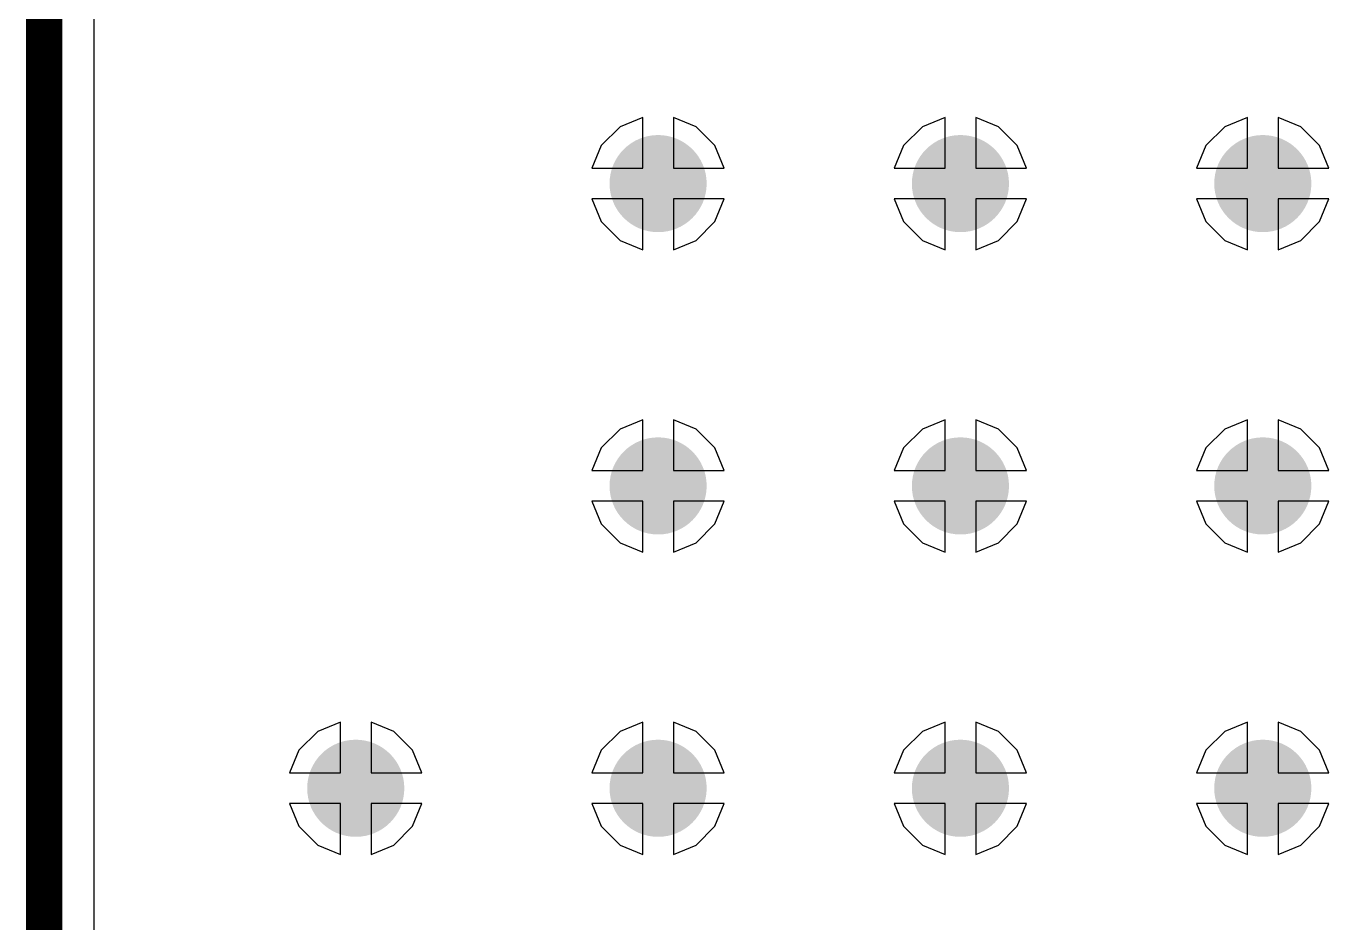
# Model space of a CAD drawing. Header units: inches. Extents: x -0.01 to 4.3, y -0.01 to 7.88.
# Drawn here: x 2.5501 to 2.9743, y 0.9404 to 1.2324 of the extents above; entities that cross this region are included whole.
import ezdxf

# ---------------------------------------------------------------- set-up
doc = ezdxf.new("R2010")
doc.units = ezdxf.units.IN
doc.header["$MEASUREMENT"] = 0
for name, color, linetype in [('Bottom Layer', 5, 'Continuous'), ('Bottom Solder', 6, 'Continuous'), ('Top Layer', 1, 'Continuous'), ('Top Solder', 216, 'Continuous'), ('Via Holes', 16, 'Continuous')]:
    doc.layers.add(name, color=color, linetype=linetype)

msp = doc.modelspace()

# ---------------------------------------------------------------- hatches: boundary and pattern name
at = {"layer": 'Bottom Layer'}
h = msp.add_hatch(color=5, dxfattribs=at)
edge = h.paths.add_edge_path()
edge.add_arc((2.75591, 1.1811), 0.01181, 0, 360)
h = msp.add_hatch(color=5, dxfattribs=at)
edge = h.paths.add_edge_path()
edge.add_arc((2.85433, 1.1811), 0.01181, 0, 360)
h = msp.add_hatch(color=5, dxfattribs=at)
edge = h.paths.add_edge_path()
edge.add_arc((2.95276, 1.1811), 0.01181, 0, 360)
h = msp.add_hatch(color=5, dxfattribs=at)
edge = h.paths.add_edge_path()
edge.add_arc((2.75591, 1.08268), 0.01181, 0, 360)
h = msp.add_hatch(color=5, dxfattribs=at)
edge = h.paths.add_edge_path()
edge.add_arc((2.85433, 1.08268), 0.01181, 0, 360)
h = msp.add_hatch(color=5, dxfattribs=at)
edge = h.paths.add_edge_path()
edge.add_arc((2.95276, 1.08268), 0.01181, 0, 360)
h = msp.add_hatch(color=5, dxfattribs=at)
edge = h.paths.add_edge_path()
edge.add_arc((2.65748, 0.98425), 0.01181, 0, 360)
h = msp.add_hatch(color=5, dxfattribs=at)
edge = h.paths.add_edge_path()
edge.add_arc((2.75591, 0.98425), 0.01181, 0, 360)
h = msp.add_hatch(color=5, dxfattribs=at)
edge = h.paths.add_edge_path()
edge.add_arc((2.85433, 0.98425), 0.01181, 0, 360)
h = msp.add_hatch(color=5, dxfattribs=at)
edge = h.paths.add_edge_path()
edge.add_arc((2.95276, 0.98425), 0.01181, 0, 360)
at = {"layer": 'Bottom Solder'}
h = msp.add_hatch(color=6, dxfattribs=at)
edge = h.paths.add_edge_path()
edge.add_arc((2.75591, 1.1811), 0.01581, 0, 360)
h = msp.add_hatch(color=6, dxfattribs=at)
edge = h.paths.add_edge_path()
edge.add_arc((2.85433, 1.1811), 0.01581, 0, 360)
h = msp.add_hatch(color=6, dxfattribs=at)
edge = h.paths.add_edge_path()
edge.add_arc((2.95276, 1.1811), 0.01581, 0, 360)
h = msp.add_hatch(color=6, dxfattribs=at)
edge = h.paths.add_edge_path()
edge.add_arc((2.75591, 1.08268), 0.01581, 0, 360)
h = msp.add_hatch(color=6, dxfattribs=at)
edge = h.paths.add_edge_path()
edge.add_arc((2.85433, 1.08268), 0.01581, 0, 360)
h = msp.add_hatch(color=6, dxfattribs=at)
edge = h.paths.add_edge_path()
edge.add_arc((2.95276, 1.08268), 0.01581, 0, 360)
h = msp.add_hatch(color=6, dxfattribs=at)
edge = h.paths.add_edge_path()
edge.add_arc((2.65748, 0.98425), 0.01581, 0, 360)
h = msp.add_hatch(color=6, dxfattribs=at)
edge = h.paths.add_edge_path()
edge.add_arc((2.75591, 0.98425), 0.01581, 0, 360)
h = msp.add_hatch(color=6, dxfattribs=at)
edge = h.paths.add_edge_path()
edge.add_arc((2.85433, 0.98425), 0.01581, 0, 360)
h = msp.add_hatch(color=6, dxfattribs=at)
edge = h.paths.add_edge_path()
edge.add_arc((2.95276, 0.98425), 0.01581, 0, 360)
at = {"layer": 'Top Layer'}
h = msp.add_hatch(color=1, dxfattribs=at)
edge = h.paths.add_edge_path()
edge.add_arc((2.75591, 1.1811), 0.01181, 0, 360)
h = msp.add_hatch(color=1, dxfattribs=at)
edge = h.paths.add_edge_path()
edge.add_arc((2.85433, 1.1811), 0.01181, 0, 360)
h = msp.add_hatch(color=1, dxfattribs=at)
edge = h.paths.add_edge_path()
edge.add_arc((2.95276, 1.1811), 0.01181, 0, 360)
h = msp.add_hatch(color=1, dxfattribs=at)
edge = h.paths.add_edge_path()
edge.add_arc((2.75591, 1.08268), 0.01181, 0, 360)
h = msp.add_hatch(color=1, dxfattribs=at)
edge = h.paths.add_edge_path()
edge.add_arc((2.85433, 1.08268), 0.01181, 0, 360)
h = msp.add_hatch(color=1, dxfattribs=at)
edge = h.paths.add_edge_path()
edge.add_arc((2.95276, 1.08268), 0.01181, 0, 360)
h = msp.add_hatch(color=1, dxfattribs=at)
edge = h.paths.add_edge_path()
edge.add_arc((2.65748, 0.98425), 0.01181, 0, 360)
h = msp.add_hatch(color=1, dxfattribs=at)
edge = h.paths.add_edge_path()
edge.add_arc((2.75591, 0.98425), 0.01181, 0, 360)
h = msp.add_hatch(color=1, dxfattribs=at)
edge = h.paths.add_edge_path()
edge.add_arc((2.85433, 0.98425), 0.01181, 0, 360)
h = msp.add_hatch(color=1, dxfattribs=at)
edge = h.paths.add_edge_path()
edge.add_arc((2.95276, 0.98425), 0.01181, 0, 360)
at = {"layer": 'Top Solder'}
h = msp.add_hatch(color=216, dxfattribs=at)
edge = h.paths.add_edge_path()
edge.add_arc((2.75591, 1.1811), 0.01581, 0, 360)
h = msp.add_hatch(color=216, dxfattribs=at)
edge = h.paths.add_edge_path()
edge.add_arc((2.85433, 1.1811), 0.01581, 0, 360)
h = msp.add_hatch(color=216, dxfattribs=at)
edge = h.paths.add_edge_path()
edge.add_arc((2.95276, 1.1811), 0.01581, 0, 360)
h = msp.add_hatch(color=216, dxfattribs=at)
edge = h.paths.add_edge_path()
edge.add_arc((2.75591, 1.08268), 0.01581, 0, 360)
h = msp.add_hatch(color=216, dxfattribs=at)
edge = h.paths.add_edge_path()
edge.add_arc((2.85433, 1.08268), 0.01581, 0, 360)
h = msp.add_hatch(color=216, dxfattribs=at)
edge = h.paths.add_edge_path()
edge.add_arc((2.95276, 1.08268), 0.01581, 0, 360)
h = msp.add_hatch(color=216, dxfattribs=at)
edge = h.paths.add_edge_path()
edge.add_arc((2.65748, 0.98425), 0.01581, 0, 360)
h = msp.add_hatch(color=216, dxfattribs=at)
edge = h.paths.add_edge_path()
edge.add_arc((2.75591, 0.98425), 0.01581, 0, 360)
h = msp.add_hatch(color=216, dxfattribs=at)
edge = h.paths.add_edge_path()
edge.add_arc((2.85433, 0.98425), 0.01581, 0, 360)
h = msp.add_hatch(color=216, dxfattribs=at)
edge = h.paths.add_edge_path()
edge.add_arc((2.95276, 0.98425), 0.01581, 0, 360)
at = {"layer": 'Via Holes'}
h = msp.add_hatch(color=7, dxfattribs=at)
edge = h.paths.add_edge_path()
edge.add_arc((2.75591, 1.1811), 0.00591, 0, 360)
h = msp.add_hatch(color=7, dxfattribs=at)
edge = h.paths.add_edge_path()
edge.add_arc((2.85433, 1.1811), 0.00591, 0, 360)
h = msp.add_hatch(color=7, dxfattribs=at)
edge = h.paths.add_edge_path()
edge.add_arc((2.95276, 1.1811), 0.00591, 0, 360)
h = msp.add_hatch(color=7, dxfattribs=at)
edge = h.paths.add_edge_path()
edge.add_arc((2.75591, 1.08268), 0.00591, 0, 360)
h = msp.add_hatch(color=7, dxfattribs=at)
edge = h.paths.add_edge_path()
edge.add_arc((2.85433, 1.08268), 0.00591, 0, 360)
h = msp.add_hatch(color=7, dxfattribs=at)
edge = h.paths.add_edge_path()
edge.add_arc((2.95276, 1.08268), 0.00591, 0, 360)
h = msp.add_hatch(color=7, dxfattribs=at)
edge = h.paths.add_edge_path()
edge.add_arc((2.65748, 0.98425), 0.00591, 0, 360)
h = msp.add_hatch(color=7, dxfattribs=at)
edge = h.paths.add_edge_path()
edge.add_arc((2.75591, 0.98425), 0.00591, 0, 360)
h = msp.add_hatch(color=7, dxfattribs=at)
edge = h.paths.add_edge_path()
edge.add_arc((2.85433, 0.98425), 0.00591, 0, 360)
h = msp.add_hatch(color=7, dxfattribs=at)
edge = h.paths.add_edge_path()
edge.add_arc((2.95276, 0.98425), 0.00591, 0, 360)

# ---------------------------------------------------------------- linework, layer by layer
at = {"layer": 'Bottom Layer'}
for p, q in [((2.57227, 0.85674), (2.57227, 2.64732)), ((2.75091, 1.20264), (2.74355, 1.19959)), ((2.75091, 1.1861), (2.75091, 1.20264)), ((2.76826, 1.19959), (2.76091, 1.20264)), ((2.76091, 1.20264), (2.76091, 1.1861)), ((2.84933, 1.20264), (2.84198, 1.19959)), ((2.84933, 1.1861), (2.84933, 1.20264)), ((2.86669, 1.19959), (2.85933, 1.20264)), ((2.85933, 1.20264), (2.85933, 1.1861)), ((2.94776, 1.20264), (2.9404, 1.19959)), ((2.94776, 1.1861), (2.94776, 1.20264)), ((2.96511, 1.19959), (2.95776, 1.20264)), ((2.95776, 1.20264), (2.95776, 1.1861)), ((2.74355, 1.19959), (2.73741, 1.19346)), ((2.7744, 1.19346), (2.76826, 1.19959)), ((2.84198, 1.19959), (2.83584, 1.19346)), ((2.87282, 1.19346), (2.86669, 1.19959)), ((2.9404, 1.19959), (2.93427, 1.19346)), ((2.97125, 1.19346), (2.96511, 1.19959)), ((2.73741, 1.19346), (2.73437, 1.1861)), ((2.77744, 1.1861), (2.7744, 1.19346)), ((2.83584, 1.19346), (2.83279, 1.1861)), ((2.87587, 1.1861), (2.87282, 1.19346)), ((2.93427, 1.19346), (2.93122, 1.1861)), ((2.97429, 1.1861), (2.97125, 1.19346)), ((2.73437, 1.1861), (2.75091, 1.1861)), ((2.76091, 1.1861), (2.77744, 1.1861)), ((2.83279, 1.1861), (2.84933, 1.1861)), ((2.85933, 1.1861), (2.87587, 1.1861)), ((2.93122, 1.1861), (2.94776, 1.1861)), ((2.95776, 1.1861), (2.97429, 1.1861)), ((2.75091, 1.1761), (2.73437, 1.1761)), ((2.73437, 1.1761), (2.73741, 1.16875)), ((2.75091, 1.15957), (2.75091, 1.1761)), ((2.77744, 1.1761), (2.76091, 1.1761)), ((2.76091, 1.1761), (2.76091, 1.15957)), ((2.7744, 1.16875), (2.77744, 1.1761)), ((2.84933, 1.1761), (2.83279, 1.1761)), ((2.83279, 1.1761), (2.83584, 1.16875)), ((2.84933, 1.15957), (2.84933, 1.1761)), ((2.87587, 1.1761), (2.85933, 1.1761)), ((2.85933, 1.1761), (2.85933, 1.15957)), ((2.87282, 1.16875), (2.87587, 1.1761)), ((2.94776, 1.1761), (2.93122, 1.1761)), ((2.93122, 1.1761), (2.93427, 1.16875)), ((2.94776, 1.15957), (2.94776, 1.1761)), ((2.97429, 1.1761), (2.95776, 1.1761)), ((2.95776, 1.1761), (2.95776, 1.15957)), ((2.97125, 1.16875), (2.97429, 1.1761)), ((2.73741, 1.16875), (2.74355, 1.16261)), ((2.76826, 1.16261), (2.7744, 1.16875)), ((2.83584, 1.16875), (2.84198, 1.16261)), ((2.86669, 1.16261), (2.87282, 1.16875)), ((2.93427, 1.16875), (2.9404, 1.16261)), ((2.96511, 1.16261), (2.97125, 1.16875)), ((2.74355, 1.16261), (2.75091, 1.15957)), ((2.76091, 1.15957), (2.76826, 1.16261)), ((2.84198, 1.16261), (2.84933, 1.15957)), ((2.85933, 1.15957), (2.86669, 1.16261)), ((2.9404, 1.16261), (2.94776, 1.15957)), ((2.95776, 1.15957), (2.96511, 1.16261)), ((2.75091, 1.10421), (2.74355, 1.10117)), ((2.75091, 1.08768), (2.75091, 1.10421)), ((2.76826, 1.10117), (2.76091, 1.10421)), ((2.76091, 1.10421), (2.76091, 1.08768)), ((2.84933, 1.10421), (2.84198, 1.10117)), ((2.84933, 1.08768), (2.84933, 1.10421)), ((2.86669, 1.10117), (2.85933, 1.10421)), ((2.85933, 1.10421), (2.85933, 1.08768)), ((2.94776, 1.10421), (2.9404, 1.10117)), ((2.94776, 1.08768), (2.94776, 1.10421)), ((2.96511, 1.10117), (2.95776, 1.10421)), ((2.95776, 1.10421), (2.95776, 1.08768)), ((2.74355, 1.10117), (2.73741, 1.09503)), ((2.7744, 1.09503), (2.76826, 1.10117)), ((2.84198, 1.10117), (2.83584, 1.09503)), ((2.87282, 1.09503), (2.86669, 1.10117)), ((2.9404, 1.10117), (2.93427, 1.09503)), ((2.97125, 1.09503), (2.96511, 1.10117)), ((2.73741, 1.09503), (2.73437, 1.08768)), ((2.77744, 1.08768), (2.7744, 1.09503)), ((2.83584, 1.09503), (2.83279, 1.08768)), ((2.87587, 1.08768), (2.87282, 1.09503)), ((2.93427, 1.09503), (2.93122, 1.08768)), ((2.97429, 1.08768), (2.97125, 1.09503)), ((2.73437, 1.08768), (2.75091, 1.08768)), ((2.76091, 1.08768), (2.77744, 1.08768)), ((2.83279, 1.08768), (2.84933, 1.08768)), ((2.85933, 1.08768), (2.87587, 1.08768)), ((2.93122, 1.08768), (2.94776, 1.08768)), ((2.95776, 1.08768), (2.97429, 1.08768)), ((2.75091, 1.07768), (2.73437, 1.07768)), ((2.73437, 1.07768), (2.73741, 1.07032)), ((2.75091, 1.06114), (2.75091, 1.07768)), ((2.77744, 1.07768), (2.76091, 1.07768)), ((2.76091, 1.07768), (2.76091, 1.06114)), ((2.7744, 1.07032), (2.77744, 1.07768)), ((2.84933, 1.07768), (2.83279, 1.07768)), ((2.83279, 1.07768), (2.83584, 1.07032)), ((2.84933, 1.06114), (2.84933, 1.07768)), ((2.87587, 1.07768), (2.85933, 1.07768)), ((2.85933, 1.07768), (2.85933, 1.06114)), ((2.87282, 1.07032), (2.87587, 1.07768)), ((2.94776, 1.07768), (2.93122, 1.07768)), ((2.93122, 1.07768), (2.93427, 1.07032)), ((2.94776, 1.06114), (2.94776, 1.07768)), ((2.97429, 1.07768), (2.95776, 1.07768)), ((2.95776, 1.07768), (2.95776, 1.06114)), ((2.97125, 1.07032), (2.97429, 1.07768)), ((2.73741, 1.07032), (2.74355, 1.06419)), ((2.76826, 1.06419), (2.7744, 1.07032)), ((2.83584, 1.07032), (2.84198, 1.06419)), ((2.86669, 1.06419), (2.87282, 1.07032)), ((2.93427, 1.07032), (2.9404, 1.06419)), ((2.96511, 1.06419), (2.97125, 1.07032)), ((2.74355, 1.06419), (2.75091, 1.06114)), ((2.76091, 1.06114), (2.76826, 1.06419)), ((2.84198, 1.06419), (2.84933, 1.06114)), ((2.85933, 1.06114), (2.86669, 1.06419)), ((2.9404, 1.06419), (2.94776, 1.06114)), ((2.95776, 1.06114), (2.96511, 1.06419)), ((2.65248, 1.00579), (2.64513, 1.00274)), ((2.65248, 0.98925), (2.65248, 1.00579)), ((2.66984, 1.00274), (2.66248, 1.00579)), ((2.66248, 1.00579), (2.66248, 0.98925)), ((2.75091, 1.00579), (2.74355, 1.00274)), ((2.75091, 0.98925), (2.75091, 1.00579)), ((2.76826, 1.00274), (2.76091, 1.00579)), ((2.76091, 1.00579), (2.76091, 0.98925)), ((2.84933, 1.00579), (2.84198, 1.00274)), ((2.84933, 0.98925), (2.84933, 1.00579)), ((2.86669, 1.00274), (2.85933, 1.00579)), ((2.85933, 1.00579), (2.85933, 0.98925)), ((2.94776, 1.00579), (2.9404, 1.00274)), ((2.94776, 0.98925), (2.94776, 1.00579)), ((2.96511, 1.00274), (2.95776, 1.00579)), ((2.95776, 1.00579), (2.95776, 0.98925)), ((2.64513, 1.00274), (2.63899, 0.99661)), ((2.67597, 0.99661), (2.66984, 1.00274)), ((2.74355, 1.00274), (2.73741, 0.99661)), ((2.7744, 0.99661), (2.76826, 1.00274)), ((2.84198, 1.00274), (2.83584, 0.99661)), ((2.87282, 0.99661), (2.86669, 1.00274)), ((2.9404, 1.00274), (2.93427, 0.99661)), ((2.97125, 0.99661), (2.96511, 1.00274)), ((2.63899, 0.99661), (2.63594, 0.98925)), ((2.67902, 0.98925), (2.67597, 0.99661)), ((2.73741, 0.99661), (2.73437, 0.98925)), ((2.77744, 0.98925), (2.7744, 0.99661)), ((2.83584, 0.99661), (2.83279, 0.98925)), ((2.87587, 0.98925), (2.87282, 0.99661)), ((2.93427, 0.99661), (2.93122, 0.98925)), ((2.97429, 0.98925), (2.97125, 0.99661)), ((2.63594, 0.98925), (2.65248, 0.98925)), ((2.66248, 0.98925), (2.67902, 0.98925)), ((2.73437, 0.98925), (2.75091, 0.98925)), ((2.76091, 0.98925), (2.77744, 0.98925)), ((2.83279, 0.98925), (2.84933, 0.98925)), ((2.85933, 0.98925), (2.87587, 0.98925)), ((2.93122, 0.98925), (2.94776, 0.98925)), ((2.95776, 0.98925), (2.97429, 0.98925)), ((2.65248, 0.97925), (2.63594, 0.97925)), ((2.63594, 0.97925), (2.63899, 0.9719)), ((2.65248, 0.96271), (2.65248, 0.97925)), ((2.67902, 0.97925), (2.66248, 0.97925)), ((2.66248, 0.97925), (2.66248, 0.96271)), ((2.67597, 0.9719), (2.67902, 0.97925)), ((2.75091, 0.97925), (2.73437, 0.97925)), ((2.73437, 0.97925), (2.73741, 0.9719)), ((2.75091, 0.96271), (2.75091, 0.97925)), ((2.77744, 0.97925), (2.76091, 0.97925)), ((2.76091, 0.97925), (2.76091, 0.96271)), ((2.7744, 0.9719), (2.77744, 0.97925)), ((2.84933, 0.97925), (2.83279, 0.97925)), ((2.83279, 0.97925), (2.83584, 0.9719)), ((2.84933, 0.96271), (2.84933, 0.97925)), ((2.87587, 0.97925), (2.85933, 0.97925)), ((2.85933, 0.97925), (2.85933, 0.96271)), ((2.87282, 0.9719), (2.87587, 0.97925)), ((2.94776, 0.97925), (2.93122, 0.97925)), ((2.93122, 0.97925), (2.93427, 0.9719)), ((2.94776, 0.96271), (2.94776, 0.97925)), ((2.97429, 0.97925), (2.95776, 0.97925)), ((2.95776, 0.97925), (2.95776, 0.96271)), ((2.97125, 0.9719), (2.97429, 0.97925)), ((2.63899, 0.9719), (2.64513, 0.96576)), ((2.66984, 0.96576), (2.67597, 0.9719)), ((2.73741, 0.9719), (2.74355, 0.96576)), ((2.76826, 0.96576), (2.7744, 0.9719)), ((2.83584, 0.9719), (2.84198, 0.96576)), ((2.86669, 0.96576), (2.87282, 0.9719)), ((2.93427, 0.9719), (2.9404, 0.96576)), ((2.96511, 0.96576), (2.97125, 0.9719)), ((2.64513, 0.96576), (2.65248, 0.96271)), ((2.66248, 0.96271), (2.66984, 0.96576)), ((2.74355, 0.96576), (2.75091, 0.96271)), ((2.76091, 0.96271), (2.76826, 0.96576)), ((2.84198, 0.96576), (2.84933, 0.96271)), ((2.85933, 0.96271), (2.86669, 0.96576)), ((2.9404, 0.96576), (2.94776, 0.96271)), ((2.95776, 0.96271), (2.96511, 0.96576))]:
    msp.add_line(p, q, dxfattribs=at)
msp.add_lwpolyline([(2.55606, 0.85674, 0.01181, 0.01181, 0), (2.55606, 2.64732, 0.01181, 0.01181, 0)], format="xyseb", dxfattribs=at)
at = {"layer": 'Top Layer'}
for p, q in [((2.75091, 1.20264), (2.74355, 1.19959)), ((2.75091, 1.1861), (2.75091, 1.20264)), ((2.76826, 1.19959), (2.76091, 1.20264)), ((2.76091, 1.20264), (2.76091, 1.1861)), ((2.84933, 1.20264), (2.84198, 1.19959)), ((2.84933, 1.1861), (2.84933, 1.20264)), ((2.86669, 1.19959), (2.85933, 1.20264)), ((2.85933, 1.20264), (2.85933, 1.1861)), ((2.94776, 1.20264), (2.9404, 1.19959)), ((2.94776, 1.1861), (2.94776, 1.20264)), ((2.96511, 1.19959), (2.95776, 1.20264)), ((2.95776, 1.20264), (2.95776, 1.1861)), ((2.74355, 1.19959), (2.73741, 1.19346)), ((2.7744, 1.19346), (2.76826, 1.19959)), ((2.84198, 1.19959), (2.83584, 1.19346)), ((2.87282, 1.19346), (2.86669, 1.19959)), ((2.9404, 1.19959), (2.93427, 1.19346)), ((2.97125, 1.19346), (2.96511, 1.19959)), ((2.73741, 1.19346), (2.73437, 1.1861)), ((2.77744, 1.1861), (2.7744, 1.19346)), ((2.83584, 1.19346), (2.83279, 1.1861)), ((2.87587, 1.1861), (2.87282, 1.19346)), ((2.93427, 1.19346), (2.93122, 1.1861)), ((2.97429, 1.1861), (2.97125, 1.19346)), ((2.73437, 1.1861), (2.75091, 1.1861)), ((2.76091, 1.1861), (2.77744, 1.1861)), ((2.83279, 1.1861), (2.84933, 1.1861)), ((2.85933, 1.1861), (2.87587, 1.1861)), ((2.93122, 1.1861), (2.94776, 1.1861)), ((2.95776, 1.1861), (2.97429, 1.1861)), ((2.75091, 1.1761), (2.73437, 1.1761)), ((2.73437, 1.1761), (2.73741, 1.16875)), ((2.75091, 1.15957), (2.75091, 1.1761)), ((2.77744, 1.1761), (2.76091, 1.1761)), ((2.76091, 1.1761), (2.76091, 1.15957)), ((2.7744, 1.16875), (2.77744, 1.1761)), ((2.84933, 1.1761), (2.83279, 1.1761)), ((2.83279, 1.1761), (2.83584, 1.16875)), ((2.84933, 1.15957), (2.84933, 1.1761)), ((2.87587, 1.1761), (2.85933, 1.1761)), ((2.85933, 1.1761), (2.85933, 1.15957)), ((2.87282, 1.16875), (2.87587, 1.1761)), ((2.94776, 1.1761), (2.93122, 1.1761)), ((2.93122, 1.1761), (2.93427, 1.16875)), ((2.94776, 1.15957), (2.94776, 1.1761)), ((2.97429, 1.1761), (2.95776, 1.1761)), ((2.95776, 1.1761), (2.95776, 1.15957)), ((2.97125, 1.16875), (2.97429, 1.1761)), ((2.73741, 1.16875), (2.74355, 1.16261)), ((2.76826, 1.16261), (2.7744, 1.16875)), ((2.83584, 1.16875), (2.84198, 1.16261)), ((2.86669, 1.16261), (2.87282, 1.16875)), ((2.93427, 1.16875), (2.9404, 1.16261)), ((2.96511, 1.16261), (2.97125, 1.16875)), ((2.74355, 1.16261), (2.75091, 1.15957)), ((2.76091, 1.15957), (2.76826, 1.16261)), ((2.84198, 1.16261), (2.84933, 1.15957)), ((2.85933, 1.15957), (2.86669, 1.16261)), ((2.9404, 1.16261), (2.94776, 1.15957)), ((2.95776, 1.15957), (2.96511, 1.16261)), ((2.75091, 1.10421), (2.74355, 1.10117)), ((2.75091, 1.08768), (2.75091, 1.10421)), ((2.76826, 1.10117), (2.76091, 1.10421)), ((2.76091, 1.10421), (2.76091, 1.08768)), ((2.84933, 1.10421), (2.84198, 1.10117)), ((2.84933, 1.08768), (2.84933, 1.10421)), ((2.86669, 1.10117), (2.85933, 1.10421)), ((2.85933, 1.10421), (2.85933, 1.08768)), ((2.94776, 1.10421), (2.9404, 1.10117)), ((2.94776, 1.08768), (2.94776, 1.10421)), ((2.96511, 1.10117), (2.95776, 1.10421)), ((2.95776, 1.10421), (2.95776, 1.08768)), ((2.74355, 1.10117), (2.73741, 1.09503)), ((2.7744, 1.09503), (2.76826, 1.10117)), ((2.84198, 1.10117), (2.83584, 1.09503)), ((2.87282, 1.09503), (2.86669, 1.10117)), ((2.9404, 1.10117), (2.93427, 1.09503)), ((2.97125, 1.09503), (2.96511, 1.10117)), ((2.73741, 1.09503), (2.73437, 1.08768)), ((2.77744, 1.08768), (2.7744, 1.09503)), ((2.83584, 1.09503), (2.83279, 1.08768)), ((2.87587, 1.08768), (2.87282, 1.09503)), ((2.93427, 1.09503), (2.93122, 1.08768)), ((2.97429, 1.08768), (2.97125, 1.09503)), ((2.73437, 1.08768), (2.75091, 1.08768)), ((2.76091, 1.08768), (2.77744, 1.08768)), ((2.83279, 1.08768), (2.84933, 1.08768)), ((2.85933, 1.08768), (2.87587, 1.08768)), ((2.93122, 1.08768), (2.94776, 1.08768)), ((2.95776, 1.08768), (2.97429, 1.08768)), ((2.75091, 1.07768), (2.73437, 1.07768)), ((2.73437, 1.07768), (2.73741, 1.07032)), ((2.75091, 1.06114), (2.75091, 1.07768)), ((2.77744, 1.07768), (2.76091, 1.07768)), ((2.76091, 1.07768), (2.76091, 1.06114)), ((2.7744, 1.07032), (2.77744, 1.07768)), ((2.84933, 1.07768), (2.83279, 1.07768)), ((2.83279, 1.07768), (2.83584, 1.07032)), ((2.84933, 1.06114), (2.84933, 1.07768)), ((2.87587, 1.07768), (2.85933, 1.07768)), ((2.85933, 1.07768), (2.85933, 1.06114)), ((2.87282, 1.07032), (2.87587, 1.07768)), ((2.94776, 1.07768), (2.93122, 1.07768)), ((2.93122, 1.07768), (2.93427, 1.07032)), ((2.94776, 1.06114), (2.94776, 1.07768)), ((2.97429, 1.07768), (2.95776, 1.07768)), ((2.95776, 1.07768), (2.95776, 1.06114)), ((2.97125, 1.07032), (2.97429, 1.07768)), ((2.73741, 1.07032), (2.74355, 1.06419)), ((2.76826, 1.06419), (2.7744, 1.07032)), ((2.83584, 1.07032), (2.84198, 1.06419)), ((2.86669, 1.06419), (2.87282, 1.07032)), ((2.93427, 1.07032), (2.9404, 1.06419)), ((2.96511, 1.06419), (2.97125, 1.07032)), ((2.74355, 1.06419), (2.75091, 1.06114)), ((2.76091, 1.06114), (2.76826, 1.06419)), ((2.84198, 1.06419), (2.84933, 1.06114)), ((2.85933, 1.06114), (2.86669, 1.06419)), ((2.9404, 1.06419), (2.94776, 1.06114)), ((2.95776, 1.06114), (2.96511, 1.06419)), ((2.65248, 1.00579), (2.64513, 1.00274)), ((2.65248, 0.98925), (2.65248, 1.00579)), ((2.66984, 1.00274), (2.66248, 1.00579)), ((2.66248, 1.00579), (2.66248, 0.98925)), ((2.75091, 1.00579), (2.74355, 1.00274)), ((2.75091, 0.98925), (2.75091, 1.00579)), ((2.76826, 1.00274), (2.76091, 1.00579)), ((2.76091, 1.00579), (2.76091, 0.98925)), ((2.84933, 1.00579), (2.84198, 1.00274)), ((2.84933, 0.98925), (2.84933, 1.00579)), ((2.86669, 1.00274), (2.85933, 1.00579)), ((2.85933, 1.00579), (2.85933, 0.98925)), ((2.94776, 1.00579), (2.9404, 1.00274)), ((2.94776, 0.98925), (2.94776, 1.00579)), ((2.96511, 1.00274), (2.95776, 1.00579)), ((2.95776, 1.00579), (2.95776, 0.98925)), ((2.64513, 1.00274), (2.63899, 0.99661)), ((2.67597, 0.99661), (2.66984, 1.00274)), ((2.74355, 1.00274), (2.73741, 0.99661)), ((2.7744, 0.99661), (2.76826, 1.00274)), ((2.84198, 1.00274), (2.83584, 0.99661)), ((2.87282, 0.99661), (2.86669, 1.00274)), ((2.9404, 1.00274), (2.93427, 0.99661)), ((2.97125, 0.99661), (2.96511, 1.00274)), ((2.63899, 0.99661), (2.63594, 0.98925)), ((2.67902, 0.98925), (2.67597, 0.99661)), ((2.73741, 0.99661), (2.73437, 0.98925)), ((2.77744, 0.98925), (2.7744, 0.99661)), ((2.83584, 0.99661), (2.83279, 0.98925)), ((2.87587, 0.98925), (2.87282, 0.99661)), ((2.93427, 0.99661), (2.93122, 0.98925)), ((2.97429, 0.98925), (2.97125, 0.99661)), ((2.63594, 0.98925), (2.65248, 0.98925)), ((2.66248, 0.98925), (2.67902, 0.98925)), ((2.73437, 0.98925), (2.75091, 0.98925)), ((2.76091, 0.98925), (2.77744, 0.98925)), ((2.83279, 0.98925), (2.84933, 0.98925)), ((2.85933, 0.98925), (2.87587, 0.98925)), ((2.93122, 0.98925), (2.94776, 0.98925)), ((2.95776, 0.98925), (2.97429, 0.98925)), ((2.65248, 0.97925), (2.63594, 0.97925)), ((2.63594, 0.97925), (2.63899, 0.9719)), ((2.65248, 0.96271), (2.65248, 0.97925)), ((2.67902, 0.97925), (2.66248, 0.97925)), ((2.66248, 0.97925), (2.66248, 0.96271)), ((2.67597, 0.9719), (2.67902, 0.97925)), ((2.75091, 0.97925), (2.73437, 0.97925)), ((2.73437, 0.97925), (2.73741, 0.9719)), ((2.75091, 0.96271), (2.75091, 0.97925)), ((2.77744, 0.97925), (2.76091, 0.97925)), ((2.76091, 0.97925), (2.76091, 0.96271)), ((2.7744, 0.9719), (2.77744, 0.97925)), ((2.84933, 0.97925), (2.83279, 0.97925)), ((2.83279, 0.97925), (2.83584, 0.9719)), ((2.84933, 0.96271), (2.84933, 0.97925)), ((2.87587, 0.97925), (2.85933, 0.97925)), ((2.85933, 0.97925), (2.85933, 0.96271)), ((2.87282, 0.9719), (2.87587, 0.97925)), ((2.94776, 0.97925), (2.93122, 0.97925)), ((2.93122, 0.97925), (2.93427, 0.9719)), ((2.94776, 0.96271), (2.94776, 0.97925)), ((2.97429, 0.97925), (2.95776, 0.97925)), ((2.95776, 0.97925), (2.95776, 0.96271)), ((2.97125, 0.9719), (2.97429, 0.97925)), ((2.63899, 0.9719), (2.64513, 0.96576)), ((2.66984, 0.96576), (2.67597, 0.9719)), ((2.73741, 0.9719), (2.74355, 0.96576)), ((2.76826, 0.96576), (2.7744, 0.9719)), ((2.83584, 0.9719), (2.84198, 0.96576)), ((2.86669, 0.96576), (2.87282, 0.9719)), ((2.93427, 0.9719), (2.9404, 0.96576)), ((2.96511, 0.96576), (2.97125, 0.9719)), ((2.64513, 0.96576), (2.65248, 0.96271)), ((2.66248, 0.96271), (2.66984, 0.96576)), ((2.74355, 0.96576), (2.75091, 0.96271)), ((2.76091, 0.96271), (2.76826, 0.96576)), ((2.84198, 0.96576), (2.84933, 0.96271)), ((2.85933, 0.96271), (2.86669, 0.96576)), ((2.9404, 0.96576), (2.94776, 0.96271)), ((2.95776, 0.96271), (2.96511, 0.96576))]:
    msp.add_line(p, q, dxfattribs=at)

doc.saveas('drawing.dxf')
